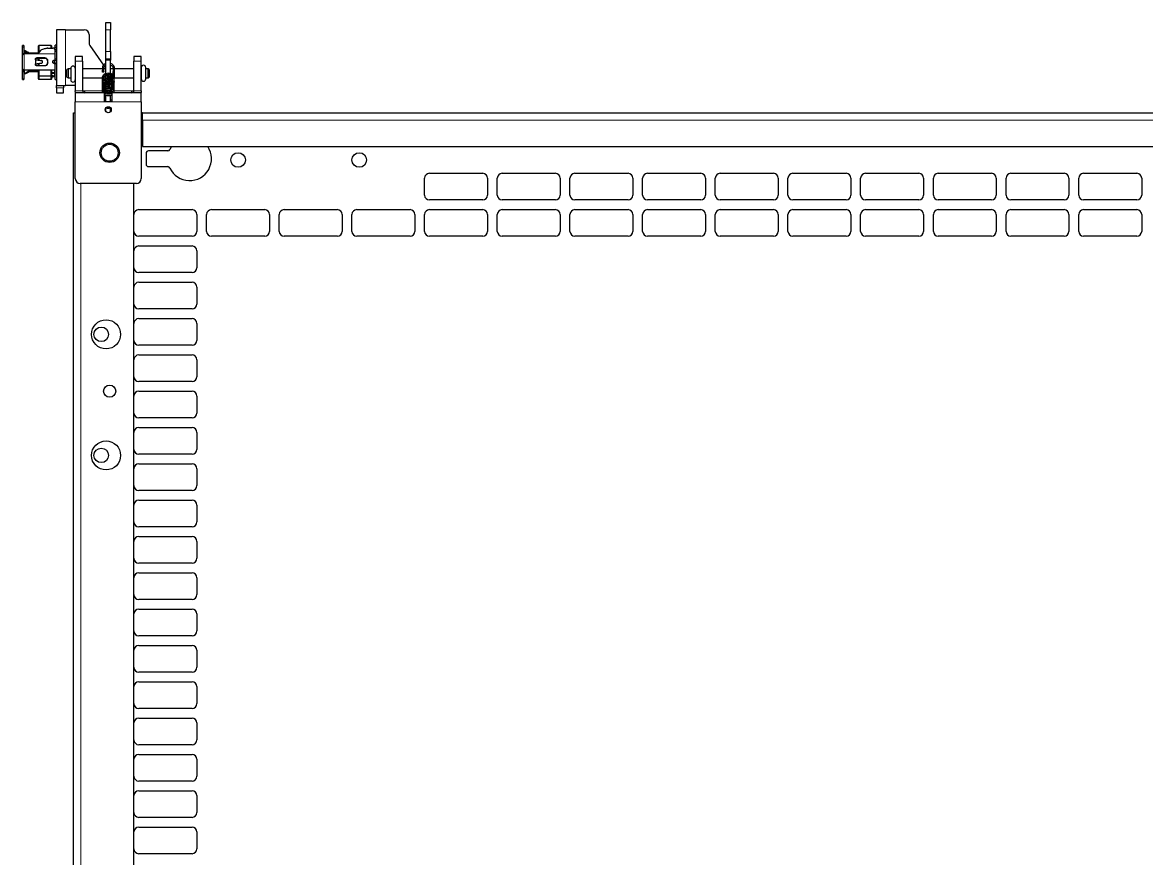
# Model space of a CAD drawing. Header units: millimetres. Extents: x -1035 to 1231, y 351 to 1984.
# Drawn here: x 259.7 to 723.7, y 1510.2 to 1855.5 of the extents above; entities that cross this region are included whole.
import ezdxf

# ---------------------------------------------------------------- set-up
doc = ezdxf.new("R2010")
doc.units = ezdxf.units.MM

msp = doc.modelspace()

# ---------------------------------------------------------------- linework, layer by layer
at = {"color": 7, "linetype": 'Continuous', "lineweight": 25}
for p, q in [((277.52, 1852.54), (273.72, 1852.54)), ((273.72, 1852.54), (273.72, 1829.54)), ((277.52, 1852.54), (285.22, 1852.54)), ((294.12, 1855.54), (296.12, 1855.54)), ((294.12, 1852.54), (294.12, 1855.54)), ((294.12, 1843.54), (294.12, 1852.54)), ((296.12, 1855.54), (296.12, 1852.54)), ((296.12, 1843.54), (296.12, 1852.54)), ((287.22, 1850.54), (287.22, 1847.17)), ((260.22, 1846.04), (259.72, 1846.04)), ((259.72, 1845.29), (259.72, 1846.04)), ((260.22, 1845.29), (259.72, 1845.29)), ((259.72, 1842.21), (259.72, 1845.29)), ((259.73, 1842.21), (259.72, 1842.21)), ((259.72, 1842.13), (259.72, 1842.21)), ((259.72, 1836.27), (259.72, 1842.13)), ((260.22, 1846.04), (260.22, 1845.29)), ((260.22, 1845.29), (260.22, 1842.63)), ((260.92, 1843.78), (260.42, 1843.78)), ((260.92, 1843.51), (260.42, 1843.51)), ((260.42, 1843.51), (260.42, 1843.05)), ((260.42, 1843.05), (260.92, 1843.05)), ((266.02, 1842.65), (260.42, 1842.65)), ((260.92, 1843.05), (260.92, 1843.51)), ((262.42, 1842.65), (262.42, 1842.9)), ((266.24, 1842.9), (262.42, 1842.9)), ((267.18, 1843.99), (266.02, 1842.65)), ((266.44, 1846.04), (266.32, 1845.84)), ((266.32, 1845.84), (266.44, 1846.04)), ((266.32, 1843), (266.32, 1845.84)), ((266.44, 1846.04), (266.44, 1843.13)), ((271.52, 1846.04), (266.44, 1846.04)), ((270.12, 1844.99), (272.27, 1844.99)), ((271.72, 1845.93), (271.52, 1846.04)), ((271.52, 1844.99), (271.52, 1846.04)), ((271.52, 1846.04), (271.72, 1845.93)), ((271.72, 1845.93), (271.72, 1844.99)), ((273.02, 1844.49), (273.02, 1842.65)), ((273.22, 1842.88), (273.07, 1842.85)), ((273.72, 1846.14), (273.22, 1846.14)), ((273.22, 1845.37), (273.22, 1846.14)), ((273.22, 1844.32), (273.22, 1845.37)), ((273.22, 1845.37), (273.72, 1845.37)), ((273.22, 1840.34), (273.22, 1844.32)), ((273.22, 1844.32), (273.72, 1844.32)), ((287.58, 1846.03), (293.22, 1837.97)), ((294.12, 1840.54), (294.12, 1843.54)), ((296.12, 1843.54), (296.12, 1840.54)), ((265.12, 1840.09), (265.12, 1840.47)), ((265.12, 1840.09), (265.12, 1838.49)), ((265.12, 1838.11), (265.12, 1838.49)), ((268.92, 1840.94), (265.62, 1840.94)), ((265.62, 1840.74), (268.92, 1840.74)), ((265.62, 1837.77), (268.92, 1837.77)), ((268.92, 1837.62), (265.62, 1837.62)), ((266.32, 1840.01), (266.32, 1840.74)), ((266.32, 1837.77), (266.32, 1838.6)), ((266.44, 1840.74), (266.44, 1840)), ((266.44, 1838.62), (266.44, 1837.77)), ((267.41, 1838.75), (267.46, 1838.76)), ((268.05, 1839.3), (268.05, 1839.26)), ((270.12, 1838.82), (270.12, 1839.77)), ((272.22, 1839.21), (272.22, 1839.38)), ((272.77, 1839.93), (273.02, 1839.93)), ((272.77, 1839.84), (273.02, 1839.84)), ((272.77, 1838.7), (273.02, 1838.7)), ((272.77, 1838.66), (273.02, 1838.66)), ((272.92, 1839.84), (272.92, 1838.7)), ((273.72, 1840.34), (273.22, 1840.34)), ((273.22, 1839.96), (273.22, 1840.34)), ((273.22, 1838.65), (273.22, 1838.48)), ((273.22, 1831.94), (273.22, 1838.48)), ((273.72, 1838.48), (273.22, 1838.48)), ((284.52, 1841.54), (281.52, 1841.54)), ((281.52, 1841.54), (281.52, 1839.54)), ((281.52, 1839.54), (281.52, 1827.34)), ((284.52, 1839.54), (284.52, 1841.54)), ((284.52, 1839.54), (284.52, 1827.34)), ((294.12, 1840.54), (296.12, 1840.54)), ((294.12, 1840.04), (294.12, 1840.54)), ((294.12, 1834.36), (294.12, 1840.04)), ((296.12, 1840.54), (296.12, 1840.04)), ((296.12, 1834.45), (296.12, 1840.04)), ((305.72, 1841.54), (305.72, 1839.54)), ((308.72, 1841.54), (305.72, 1841.54)), ((305.72, 1827.34), (305.72, 1839.54)), ((308.72, 1839.54), (308.72, 1841.54)), ((308.72, 1827.34), (308.72, 1839.54)), ((259.72, 1835.2), (259.72, 1836.27)), ((260.22, 1835.2), (259.72, 1835.2)), ((259.72, 1832.13), (259.72, 1835.2)), ((260.22, 1835.82), (260.22, 1835.2)), ((260.22, 1835.2), (260.22, 1832.13)), ((262.42, 1835.8), (260.42, 1835.8)), ((260.92, 1834.58), (260.42, 1834.58)), ((260.92, 1834.31), (260.42, 1834.31)), ((262.42, 1835.19), (261.75, 1835.19)), ((266.02, 1835.44), (262.03, 1835.44)), ((273.02, 1835.8), (262.42, 1835.8)), ((266.24, 1835.19), (262.42, 1835.19)), ((266.02, 1835.8), (266.02, 1835.44)), ((266.32, 1835.09), (266.02, 1835.44)), ((266.03, 1835.8), (266.32, 1835.46)), ((266.32, 1833.45), (266.32, 1835.8)), ((266.44, 1833.37), (266.32, 1833.45)), ((266.32, 1832.25), (266.32, 1833.45)), ((266.44, 1835.8), (266.44, 1833.37)), ((271.52, 1833.37), (266.44, 1833.37)), ((266.44, 1833.37), (266.44, 1832.04)), ((271.52, 1833.37), (271.52, 1835.8)), ((271.72, 1833.42), (271.52, 1833.37)), ((271.52, 1832.04), (271.52, 1833.37)), ((271.72, 1835.8), (271.72, 1833.42)), ((271.72, 1834.89), (272.92, 1834.89)), ((272.27, 1833.47), (271.72, 1833.47)), ((271.72, 1833.42), (271.72, 1832.16)), ((271.72, 1833.1), (272.27, 1833.1)), ((272.92, 1835.81), (272.92, 1834.89)), ((273.22, 1835.2), (272.92, 1835.27)), ((273.22, 1834.95), (272.92, 1835.04)), ((273.02, 1835.25), (273.02, 1835.8)), ((273.02, 1833.97), (273.02, 1834.41)), ((273.02, 1833.97), (273.02, 1833.6)), ((278.57, 1836.44), (278.07, 1836.16)), ((278.07, 1832.93), (278.07, 1836.16)), ((278.07, 1832.93), (278.57, 1832.64)), ((279.62, 1836.44), (278.57, 1836.44)), ((278.57, 1836.44), (278.57, 1832.64)), ((279.62, 1836.57), (279.62, 1831.87)), ((292.69, 1836.44), (284.52, 1836.44)), ((292.69, 1836.78), (292.67, 1835.17)), ((293.27, 1835.17), (293.29, 1836.77)), ((294.12, 1836.44), (293.29, 1836.44)), ((296.12, 1836.54), (297.09, 1836.54)), ((297.09, 1836.44), (296.12, 1836.44)), ((297.09, 1836.65), (297.05, 1834)), ((297.66, 1832.96), (297.61, 1833.37)), ((297.65, 1833.39), (297.69, 1836.64)), ((297.65, 1832.9), (297.66, 1832.96)), ((297.69, 1836.54), (305.72, 1836.54)), ((305.72, 1836.44), (297.69, 1836.44)), ((308.72, 1836.92), (308.72, 1832.22)), ((308.72, 1836.44), (308.72, 1836.44)), ((310.62, 1832.22), (310.62, 1836.92)), ((311.57, 1836.44), (310.62, 1836.44)), ((312.07, 1836.16), (311.57, 1836.44)), ((311.57, 1832.64), (311.57, 1836.44)), ((311.57, 1832.64), (312.07, 1832.93)), ((312.07, 1836.16), (312.07, 1832.93)), ((260.22, 1832.13), (259.72, 1832.13)), ((259.72, 1832.04), (259.72, 1832.13)), ((259.72, 1832.04), (260.22, 1832.04)), ((260.22, 1832.13), (260.22, 1832.04)), ((266.44, 1832.04), (266.32, 1832.25)), ((266.32, 1832.24), (266.32, 1832.25)), ((266.32, 1832.24), (266.44, 1832.04)), ((271.52, 1832.04), (266.44, 1832.04)), ((271.52, 1832.04), (271.72, 1832.16)), ((271.72, 1832.16), (271.52, 1832.04)), ((273.22, 1831.94), (273.72, 1831.94)), ((273.72, 1829.54), (277.52, 1829.54)), ((273.72, 1828.54), (273.72, 1829.54)), ((273.72, 1828.54), (273.72, 1826.54)), ((276.72, 1829.54), (276.72, 1828.54)), ((276.72, 1826.54), (276.72, 1828.54)), ((281.52, 1829.54), (277.52, 1829.54)), ((278.57, 1832.64), (279.62, 1832.64)), ((284.52, 1832.64), (292.68, 1832.64)), ((293.4, 1830.33), (293.3, 1830.46)), ((293.8, 1829.96), (293.68, 1830.04)), ((297.15, 1831.2), (297.39, 1830.97)), ((297.58, 1832.64), (305.72, 1832.64)), ((308.72, 1832.64), (308.72, 1832.64)), ((310.62, 1832.64), (311.57, 1832.64)), ((273.72, 1826.54), (276.72, 1826.54)), ((281.52, 1826.54), (281.52, 1822.74)), ((293.62, 1826.54), (281.52, 1826.54)), ((284.52, 1827.34), (285.32, 1827.34)), ((285.32, 1827.34), (285.32, 1826.54)), ((292.68, 1827.04), (292.57, 1826.65)), ((292.57, 1826.65), (292.57, 1826.59)), ((292.57, 1826.59), (292.57, 1826.54)), ((293.17, 1826.61), (293.22, 1826.8)), ((293.17, 1826.55), (293.17, 1826.61)), ((293.62, 1822.74), (293.62, 1826.54)), ((293.62, 1823.54), (294.12, 1823.54)), ((294.12, 1822.74), (294.12, 1825.5)), ((296.12, 1822.74), (296.12, 1825.44)), ((296.12, 1823.54), (296.62, 1823.54)), ((308.72, 1826.54), (296.62, 1826.54)), ((296.62, 1826.54), (296.62, 1822.74)), ((304.92, 1826.54), (304.92, 1827.34)), ((304.92, 1827.34), (305.72, 1827.34)), ((308.72, 1822.74), (308.72, 1826.54)), ((281.52, 1791.04), (281.52, 1822.74)), ((296.62, 1822.74), (293.62, 1822.74)), ((294.12, 1818.74), (294.12, 1820.24)), ((296.12, 1818.74), (296.12, 1820.24)), ((308.72, 1822.74), (308.72, 1791.04)), ((280.72, 1818.24), (281.52, 1818.24)), ((280.72, 535.24), (280.72, 1818.24)), ((309.22, 1818.24), (308.72, 1818.24)), ((309.22, 1818.25), (1138.22, 1818.25)), ((309.22, 1815.15), (309.22, 1818.25)), ((309.22, 1815.15), (309.22, 1804.25)), ((309.22, 1804.25), (1138.22, 1804.25)), ((310.72, 1801.5), (310.72, 1797)), ((319.67, 1802.5), (311.72, 1802.5)), ((321.24, 1804.25), (320.57, 1803.08)), ((311.72, 1796), (319.67, 1796)), ((425.72, 1784.24), (425.72, 1791.24)), ((427.72, 1793.24), (449.72, 1793.24)), ((451.72, 1791.24), (451.72, 1784.24)), ((455.72, 1784.24), (455.72, 1791.24)), ((457.72, 1793.24), (479.72, 1793.24)), ((481.72, 1791.24), (481.72, 1784.24)), ((485.72, 1784.24), (485.72, 1791.24)), ((487.72, 1793.24), (509.72, 1793.24)), ((511.72, 1791.24), (511.72, 1784.24)), ((515.72, 1784.24), (515.72, 1791.24)), ((517.72, 1793.24), (539.72, 1793.24)), ((541.72, 1791.24), (541.72, 1784.24)), ((545.72, 1784.24), (545.72, 1791.24)), ((547.72, 1793.24), (569.72, 1793.24)), ((571.72, 1791.24), (571.72, 1784.24)), ((575.72, 1784.24), (575.72, 1791.24)), ((577.72, 1793.24), (599.72, 1793.24)), ((601.72, 1791.24), (601.72, 1784.24)), ((605.72, 1784.24), (605.72, 1791.24)), ((607.72, 1793.24), (629.72, 1793.24)), ((631.72, 1791.24), (631.72, 1784.24)), ((635.72, 1784.24), (635.72, 1791.24)), ((637.72, 1793.24), (659.72, 1793.24)), ((661.72, 1791.24), (661.72, 1784.24)), ((665.72, 1784.24), (665.72, 1791.24)), ((667.72, 1793.24), (689.72, 1793.24)), ((691.72, 1791.24), (691.72, 1784.24)), ((695.72, 1784.24), (695.72, 1791.24)), ((697.72, 1793.24), (719.72, 1793.24)), ((721.72, 1791.24), (721.72, 1784.24)), ((306.72, 1789.04), (283.52, 1789.04)), ((305.72, 535.24), (305.72, 1789.04)), ((449.72, 1782.24), (427.72, 1782.24)), ((479.72, 1782.24), (457.72, 1782.24)), ((509.72, 1782.24), (487.72, 1782.24)), ((539.72, 1782.24), (517.72, 1782.24)), ((569.72, 1782.24), (547.72, 1782.24)), ((599.72, 1782.24), (577.72, 1782.24)), ((629.72, 1782.24), (607.72, 1782.24)), ((659.72, 1782.24), (637.72, 1782.24)), ((689.72, 1782.24), (667.72, 1782.24)), ((719.72, 1782.24), (697.72, 1782.24)), ((307.72, 1778.24), (329.72, 1778.24)), ((337.72, 1778.24), (359.72, 1778.24)), ((367.72, 1778.24), (389.72, 1778.24)), ((397.72, 1778.24), (419.72, 1778.24)), ((427.72, 1778.24), (449.72, 1778.24)), ((457.72, 1778.24), (479.72, 1778.24)), ((487.72, 1778.24), (509.72, 1778.24)), ((517.72, 1778.24), (539.72, 1778.24)), ((547.72, 1778.24), (569.72, 1778.24)), ((577.72, 1778.24), (599.72, 1778.24)), ((607.72, 1778.24), (629.72, 1778.24)), ((637.72, 1778.24), (659.72, 1778.24)), ((667.72, 1778.24), (689.72, 1778.24)), ((697.72, 1778.24), (719.72, 1778.24)), ((331.72, 1776.24), (331.72, 1769.24)), ((335.72, 1769.24), (335.72, 1776.24)), ((361.72, 1776.24), (361.72, 1769.24)), ((365.72, 1769.24), (365.72, 1776.24)), ((391.72, 1776.24), (391.72, 1769.24)), ((395.72, 1769.24), (395.72, 1776.24)), ((421.72, 1776.24), (421.72, 1769.24)), ((425.72, 1769.24), (425.72, 1776.24)), ((451.72, 1776.24), (451.72, 1769.24)), ((455.72, 1769.24), (455.72, 1776.24)), ((481.72, 1776.24), (481.72, 1769.24)), ((485.72, 1769.24), (485.72, 1776.24)), ((511.72, 1776.24), (511.72, 1769.24)), ((515.72, 1769.24), (515.72, 1776.24)), ((541.72, 1776.24), (541.72, 1769.24)), ((545.72, 1769.24), (545.72, 1776.24)), ((571.72, 1776.24), (571.72, 1769.24)), ((575.72, 1769.24), (575.72, 1776.24)), ((601.72, 1776.24), (601.72, 1769.24)), ((605.72, 1769.24), (605.72, 1776.24)), ((631.72, 1776.24), (631.72, 1769.24)), ((635.72, 1769.24), (635.72, 1776.24)), ((661.72, 1776.24), (661.72, 1769.24)), ((665.72, 1769.24), (665.72, 1776.24)), ((691.72, 1776.24), (691.72, 1769.24)), ((695.72, 1769.24), (695.72, 1776.24)), ((721.72, 1776.24), (721.72, 1769.24)), ((329.72, 1767.24), (307.72, 1767.24)), ((307.72, 1763.24), (329.72, 1763.24)), ((359.72, 1767.24), (337.72, 1767.24)), ((389.72, 1767.24), (367.72, 1767.24)), ((419.72, 1767.24), (397.72, 1767.24)), ((449.72, 1767.24), (427.72, 1767.24)), ((479.72, 1767.24), (457.72, 1767.24)), ((509.72, 1767.24), (487.72, 1767.24)), ((539.72, 1767.24), (517.72, 1767.24)), ((569.72, 1767.24), (547.72, 1767.24)), ((599.72, 1767.24), (577.72, 1767.24)), ((629.72, 1767.24), (607.72, 1767.24)), ((659.72, 1767.24), (637.72, 1767.24)), ((689.72, 1767.24), (667.72, 1767.24)), ((719.72, 1767.24), (697.72, 1767.24)), ((331.72, 1761.24), (331.72, 1754.24)), ((329.72, 1752.24), (307.72, 1752.24)), ((307.72, 1748.24), (329.72, 1748.24)), ((331.72, 1746.24), (331.72, 1739.24)), ((329.72, 1737.24), (307.72, 1737.24)), ((307.72, 1733.24), (329.72, 1733.24)), ((331.72, 1731.24), (331.72, 1724.24)), ((329.72, 1722.24), (307.72, 1722.24)), ((307.72, 1718.24), (329.72, 1718.24)), ((331.72, 1716.24), (331.72, 1709.24)), ((329.72, 1707.24), (307.72, 1707.24)), ((307.72, 1703.24), (329.72, 1703.24)), ((331.72, 1701.24), (331.72, 1694.24)), ((329.72, 1692.24), (307.72, 1692.24)), ((307.72, 1688.24), (329.72, 1688.24)), ((331.72, 1686.24), (331.72, 1679.24)), ((329.72, 1677.24), (307.72, 1677.24)), ((307.72, 1673.24), (329.72, 1673.24)), ((331.72, 1671.24), (331.72, 1664.24)), ((329.72, 1662.24), (307.72, 1662.24)), ((307.72, 1658.24), (329.72, 1658.24)), ((331.72, 1656.24), (331.72, 1649.24)), ((329.72, 1647.24), (307.72, 1647.24)), ((307.72, 1643.24), (329.72, 1643.24)), ((331.72, 1641.24), (331.72, 1634.24)), ((329.72, 1632.24), (307.72, 1632.24)), ((307.72, 1628.24), (329.72, 1628.24)), ((331.72, 1626.24), (331.72, 1619.24)), ((329.72, 1617.24), (307.72, 1617.24)), ((307.72, 1613.24), (329.72, 1613.24)), ((331.72, 1611.24), (331.72, 1604.24)), ((329.72, 1602.24), (307.72, 1602.24)), ((307.72, 1598.24), (329.72, 1598.24)), ((331.72, 1596.24), (331.72, 1589.24)), ((329.72, 1587.24), (307.72, 1587.24)), ((307.72, 1583.24), (329.72, 1583.24)), ((331.72, 1581.24), (331.72, 1574.24)), ((329.72, 1572.24), (307.72, 1572.24)), ((307.72, 1568.24), (329.72, 1568.24)), ((331.72, 1566.24), (331.72, 1559.24)), ((329.72, 1557.24), (307.72, 1557.24)), ((307.72, 1553.24), (329.72, 1553.24)), ((331.72, 1551.24), (331.72, 1544.24)), ((329.72, 1542.24), (307.72, 1542.24)), ((307.72, 1538.24), (329.72, 1538.24)), ((331.72, 1536.24), (331.72, 1529.24)), ((329.72, 1527.24), (307.72, 1527.24)), ((307.72, 1523.24), (329.72, 1523.24)), ((331.72, 1521.24), (331.72, 1514.24)), ((329.72, 1512.24), (307.72, 1512.24))]:
    msp.add_line(p, q, dxfattribs=at)
at = {"color": 8, "linetype": 'Continuous', "lineweight": 18}
for p, q in [((277.52, 1852.54), (277.52, 1829.54)), ((296.12, 1852.54), (294.12, 1852.54)), ((260.42, 1842.65), (260.42, 1835.8)), ((273.02, 1842.65), (266.02, 1842.65)), ((273.02, 1839.93), (273.02, 1842.65)), ((294.12, 1843.54), (296.12, 1843.54)), ((265.62, 1840.94), (265.62, 1840.74)), ((265.62, 1837.77), (265.62, 1837.62)), ((268.92, 1840.74), (268.92, 1840.94)), ((268.92, 1837.62), (268.92, 1837.77)), ((272.77, 1839.93), (272.77, 1839.84)), ((272.77, 1838.7), (272.77, 1838.66)), ((273.02, 1835.8), (273.02, 1838.66)), ((281.52, 1839.54), (284.52, 1839.54)), ((296.12, 1840.04), (294.12, 1840.04)), ((305.72, 1839.54), (308.72, 1839.54)), ((260.42, 1835.44), (260.42, 1835.19)), ((272.27, 1833.1), (272.27, 1833.47)), ((276.72, 1828.54), (273.72, 1828.54)), ((297.18, 1832.73), (297.23, 1832.7)), ((284.52, 1827.34), (281.52, 1827.34)), ((285.32, 1827.34), (292.62, 1827.34)), ((293.16, 1826.54), (293.17, 1826.6)), ((297.58, 1827.34), (304.92, 1827.34)), ((305.72, 1827.34), (308.72, 1827.34)), ((281.52, 1822.74), (293.62, 1822.74)), ((296.62, 1822.74), (308.72, 1822.74)), ((309.22, 1815.15), (1138.22, 1815.15)), ((283.82, 535.24), (283.82, 1789.04))]:
    msp.add_line(p, q, dxfattribs=at)
at = {"color": 7, "linetype": 'Continuous', "lineweight": 25, "flags": 128}
for points in [[(260.42, 1842.9), (260.28, 1842.89), (260.22, 1842.88)], [(260.42, 1835.44), (260.28, 1835.45), (260.22, 1835.46)], [(260.42, 1835.19), (260.28, 1835.2), (260.22, 1835.21)], [(292.98, 1835.35), (293.1, 1835.33), (293.19, 1835.29), (293.25, 1835.23), (293.27, 1835.16), (293.24, 1835.09), (293.18, 1835.04), (293.08, 1835), (292.96, 1834.99), (292.85, 1835.01), (292.75, 1835.05), (292.69, 1835.11), (292.67, 1835.18), (292.7, 1835.25), (292.77, 1835.3), (292.87, 1835.34), (292.98, 1835.35)], [(297.24, 1833.04), (297.32, 1833.04), (297.43, 1833.07), (297.53, 1833.13), (297.59, 1833.21), (297.62, 1833.31), (297.59, 1833.4), (297.53, 1833.47), (297.44, 1833.51), (297.32, 1833.52), (297.32, 1833.52)], [(297.51, 1827.1), (297.58, 1827.35), (297.52, 1827.65), (297.35, 1827.95), (296.88, 1828.37), (296.42, 1828.59), (295.78, 1828.75), (294.85, 1828.77), (294.26, 1828.63), (293.63, 1828.33), (293.34, 1828.08), (293.14, 1827.76), (293.08, 1827.44), (293.12, 1827.21), (293.12, 1827.21)], [(297.52, 1827.62), (297.59, 1827.87), (297.52, 1828.17), (297.36, 1828.47), (296.89, 1828.89), (296.43, 1829.11), (295.79, 1829.27), (294.86, 1829.29), (294.28, 1829.16), (293.64, 1828.85), (293.35, 1828.6), (293.15, 1828.28), (293.09, 1827.96), (293.13, 1827.74), (293.13, 1827.74)], [(295.19, 1830.83), (295.19, 1830.88), (295.19, 1830.94)], [(281.61, 1826.54), (281.59, 1826.6), (281.52, 1827.34)], [(308.72, 1827.34), (308.65, 1826.6), (308.64, 1826.54)]]:
    msp.add_lwpolyline(points, dxfattribs=at)
at = {"color": 8, "linetype": 'Continuous', "lineweight": 18, "flags": 128}
for points in [[(272.2, 1834.89), (272.2, 1834.84), (272.19, 1834.7), (272.18, 1834.55), (272.18, 1834.46), (272.18, 1834.46), (272.18, 1834.46)], [(292.69, 1836.78), (292.69, 1836.79), (292.72, 1836.86), (292.79, 1836.91), (292.89, 1836.95), (293, 1836.96)], [(293, 1836.96), (293.12, 1836.94), (293.21, 1836.9), (293.27, 1836.84), (293.29, 1836.77)], [(297.06, 1833), (297.06, 1832.99), (297.07, 1832.93)], [(297.4, 1836.82), (297.28, 1836.81), (297.19, 1836.78), (297.12, 1836.72), (297.09, 1836.65), (297.09, 1836.65)], [(297.35, 1833.2), (297.24, 1833.19), (297.18, 1833.18)], [(297.69, 1836.64), (297.67, 1836.7), (297.61, 1836.76), (297.51, 1836.81), (297.4, 1836.82)], [(292.57, 1826.65), (292.57, 1826.64), (292.59, 1826.54)], [(292.57, 1826.59), (292.57, 1826.58), (292.57, 1826.54)]]:
    msp.add_lwpolyline(points, dxfattribs=at)
at = {"color": 7, "linetype": 'Continuous', "lineweight": 25}
for centre, radius in [((295.12, 1819.49), 1.25), ((295.72, 1801.74), 4), ((295.72, 1801.74), 3.5), ((348.72, 1798.75), 3), ((398.72, 1798.75), 3), ((294.22, 1726.74), 6), ((292.22, 1726.74), 3), ((295.72, 1703.24), 2.5), ((294.22, 1676.74), 6), ((292.22, 1676.74), 3)]:
    msp.add_circle(centre, radius, dxfattribs=at)
for centre, radius, start, end in [((285.22, 1850.54), 2, 0, 90), ((289.22, 1847.17), 2, 180, 214.992), ((260.34, 1842.02), 0.63, 82.8557, 170.3631), ((270.12, 1843.89), 1.1, 89.9618, 100.1433), ((272.37, 1844.33), 0.665, 13.4486, 98.9562), ((273.04, 1842.83), 0.18, 262.8557, 350.3631), ((273.07, 1840.23), 0.306, 260.9096, 299.7098), ((273.19, 1840.89), 1.07, 260.9096, 299.7098), ((273.19, 1836.44), 2.27, 76.5937, 94.3958), ((273.07, 1838.02), 0.648, 76.5937, 94.3958), ((280.57, 1836.57), 0.95, 3.5614, 180), ((309.67, 1836.92), 0.95, 0, 180), ((260.32, 1836.41), 0.62, 193.4486, 278.9562), ((272.37, 1834.13), 0.665, 261.0438, 346.5514), ((272.37, 1833.75), 0.665, 261.0438, 346.5514), ((273.05, 1835.62), 0.177, 13.4486, 98.9562), ((273.04, 1835.26), 0.18, 9.6369, 97.1443), ((295.26, 1838.54), 2, 214.992, 235.204), ((280.57, 1831.87), 0.95, 180, 356.4386), ((309.67, 1832.22), 0.95, 180, 0), ((285.32, 1827.34), 0.8, 180, 270), ((304.92, 1827.34), 0.8, 270, 0), ((311.72, 1801.5), 1, 90, 180), ((319.67, 1803.5), 1, 270, 334.8493), ((328.72, 1799.25), 9, 205.1507, 33.749), ((311.72, 1797), 1, 180, 270), ((319.67, 1795), 1, 25.1507, 90), ((283.52, 1791.04), 2, 180, 270), ((306.72, 1791.04), 2, 270, 0), ((427.72, 1791.24), 2, 90, 180), ((449.72, 1791.24), 2, 0, 90), ((457.72, 1791.24), 2, 90, 180), ((479.72, 1791.24), 2, 0, 90), ((487.72, 1791.24), 2, 90, 180), ((509.72, 1791.24), 2, 0, 90), ((517.72, 1791.24), 2, 90, 180), ((539.72, 1791.24), 2, 0, 90), ((547.72, 1791.24), 2, 90, 180), ((569.72, 1791.24), 2, 0, 90), ((577.72, 1791.24), 2, 90, 180), ((599.72, 1791.24), 2, 0, 90), ((607.72, 1791.24), 2, 90, 180), ((629.72, 1791.24), 2, 0, 90), ((637.72, 1791.24), 2, 90, 180), ((659.72, 1791.24), 2, 0, 90), ((667.72, 1791.24), 2, 90, 180), ((689.72, 1791.24), 2, 0, 90), ((697.72, 1791.24), 2, 90, 180), ((719.72, 1791.24), 2, 0, 90), ((427.72, 1784.24), 2, 180, 270), ((449.72, 1784.24), 2, 270, 360), ((457.72, 1784.24), 2, 180, 270), ((479.72, 1784.24), 2, 270, 360), ((487.72, 1784.24), 2, 180, 270), ((509.72, 1784.24), 2, 270, 360), ((517.72, 1784.24), 2, 180, 270), ((539.72, 1784.24), 2, 270, 360), ((547.72, 1784.24), 2, 180, 270), ((569.72, 1784.24), 2, 270, 360), ((577.72, 1784.24), 2, 180, 270), ((599.72, 1784.24), 2, 270, 360), ((607.72, 1784.24), 2, 180, 270), ((629.72, 1784.24), 2, 270, 360), ((637.72, 1784.24), 2, 180, 270), ((659.72, 1784.24), 2, 270, 360), ((667.72, 1784.24), 2, 180, 270), ((689.72, 1784.24), 2, 270, 360), ((697.72, 1784.24), 2, 180, 270), ((719.72, 1784.24), 2, 270, 360), ((307.72, 1776.24), 2, 90, 180), ((329.72, 1776.24), 2, 0, 90), ((337.72, 1776.24), 2, 90, 180), ((359.72, 1776.24), 2, 0, 90), ((367.72, 1776.24), 2, 90, 180), ((389.72, 1776.24), 2, 0, 90), ((397.72, 1776.24), 2, 90, 180), ((419.72, 1776.24), 2, 0, 90), ((427.72, 1776.24), 2, 90, 180), ((449.72, 1776.24), 2, 0, 90), ((457.72, 1776.24), 2, 90, 180), ((479.72, 1776.24), 2, 0, 90), ((487.72, 1776.24), 2, 90, 180), ((509.72, 1776.24), 2, 0, 90), ((517.72, 1776.24), 2, 90, 180), ((539.72, 1776.24), 2, 0, 90), ((547.72, 1776.24), 2, 90, 180), ((569.72, 1776.24), 2, 0, 90), ((577.72, 1776.24), 2, 90, 180), ((599.72, 1776.24), 2, 0, 90), ((607.72, 1776.24), 2, 90, 180), ((629.72, 1776.24), 2, 360, 90), ((637.72, 1776.24), 2, 90, 180), ((659.72, 1776.24), 2, 0, 90), ((667.72, 1776.24), 2, 90, 180), ((689.72, 1776.24), 2, 0, 90), ((697.72, 1776.24), 2, 90, 180), ((719.72, 1776.24), 2, 0, 90), ((307.72, 1769.24), 2, 180, 270), ((329.72, 1769.24), 2, 270, 0), ((337.72, 1769.24), 2, 180, 270), ((359.72, 1769.24), 2, 270, 360), ((367.72, 1769.24), 2, 180, 270), ((389.72, 1769.24), 2, 270, 360), ((397.72, 1769.24), 2, 180, 270), ((419.72, 1769.24), 2, 270, 360), ((427.72, 1769.24), 2, 180, 270), ((449.72, 1769.24), 2, 270, 360), ((457.72, 1769.24), 2, 180, 270), ((479.72, 1769.24), 2, 270, 360), ((487.72, 1769.24), 2, 180, 270), ((509.72, 1769.24), 2, 270, 360), ((517.72, 1769.24), 2, 180, 270), ((539.72, 1769.24), 2, 270, 360), ((547.72, 1769.24), 2, 180, 270), ((569.72, 1769.24), 2, 270, 360), ((577.72, 1769.24), 2, 180, 270), ((599.72, 1769.24), 2, 270, 360), ((607.72, 1769.24), 2, 180, 270), ((629.72, 1769.24), 2, 270, 360), ((637.72, 1769.24), 2, 180, 270), ((659.72, 1769.24), 2, 270, 360), ((667.72, 1769.24), 2, 180, 270), ((689.72, 1769.24), 2, 270, 360), ((697.72, 1769.24), 2, 180, 270), ((719.72, 1769.24), 2, 270, 360), ((307.72, 1761.24), 2, 90, 180), ((329.72, 1761.24), 2, 0, 90), ((307.72, 1754.24), 2, 180, 270), ((329.72, 1754.24), 2, 270, 0), ((307.72, 1746.24), 2, 90, 180), ((329.72, 1746.24), 2, 0, 90), ((307.72, 1739.24), 2, 180, 270), ((329.72, 1739.24), 2, 270, 0), ((307.72, 1731.24), 2, 90, 180), ((329.72, 1731.24), 2, 0, 90), ((307.72, 1724.24), 2, 180, 270), ((329.72, 1724.24), 2, 270, 0), ((307.72, 1716.24), 2, 90, 180), ((329.72, 1716.24), 2, 0, 90), ((307.72, 1709.24), 2, 180, 270), ((329.72, 1709.24), 2, 270, 0), ((307.72, 1701.24), 2, 90, 180), ((329.72, 1701.24), 2, 0, 90), ((307.72, 1694.24), 2, 180, 270), ((329.72, 1694.24), 2, 270, 0), ((307.72, 1686.24), 2, 90, 180), ((329.72, 1686.24), 2, 0, 90), ((307.72, 1679.24), 2, 180, 270), ((329.72, 1679.24), 2, 270, 0), ((307.72, 1671.24), 2, 90, 180), ((329.72, 1671.24), 2, 0, 90), ((307.72, 1664.24), 2, 180, 270), ((329.72, 1664.24), 2, 270, 0), ((307.72, 1656.24), 2, 90, 180), ((329.72, 1656.24), 2, 0, 90), ((307.72, 1649.24), 2, 180, 270), ((329.72, 1649.24), 2, 270, 0), ((307.72, 1641.24), 2, 90, 180), ((329.72, 1641.24), 2, 0, 90), ((307.72, 1634.24), 2, 180, 270), ((329.72, 1634.24), 2, 270, 0), ((307.72, 1626.24), 2, 90, 180), ((329.72, 1626.24), 2, 0, 90), ((307.72, 1619.24), 2, 180, 270), ((329.72, 1619.24), 2, 270, 0), ((307.72, 1611.24), 2, 90, 180), ((329.72, 1611.24), 2, 0, 90), ((307.72, 1604.24), 2, 180, 270), ((329.72, 1604.24), 2, 270, 0), ((307.72, 1596.24), 2, 90, 180), ((329.72, 1596.24), 2, 0, 90), ((307.72, 1589.24), 2, 180, 270), ((329.72, 1589.24), 2, 270, 0), ((307.72, 1581.24), 2, 90, 180), ((329.72, 1581.24), 2, 0, 90), ((307.72, 1574.24), 2, 180, 270), ((329.72, 1574.24), 2, 270, 0), ((307.72, 1566.24), 2, 90, 180), ((329.72, 1566.24), 2, 0, 90), ((307.72, 1559.24), 2, 180, 270), ((329.72, 1559.24), 2, 270, 0), ((307.72, 1551.24), 2, 90, 180), ((329.72, 1551.24), 2, 0, 90), ((307.72, 1544.24), 2, 180, 270), ((329.72, 1544.24), 2, 270, 0), ((307.72, 1536.24), 2, 90, 180), ((329.72, 1536.24), 2, 0, 90), ((307.72, 1529.24), 2, 180, 270), ((329.72, 1529.24), 2, 270, 0), ((307.72, 1521.24), 2, 90, 180), ((329.72, 1521.24), 2, 0, 90), ((307.72, 1514.24), 2, 180, 270), ((329.72, 1514.24), 2, 270, 0)]:
    msp.add_arc(centre, radius, start, end, dxfattribs=at)
at = {"color": 8, "linetype": 'Continuous', "lineweight": 18}
for centre, radius, start, end in [((297.42, 1832.99), 0.235, 292.4775, 353.5864), ((297.42, 1832.93), 0.233, 295.0586, 353.6892), ((288.52, 1831.32), 6.7, 355.8494, 0.6968)]:
    msp.add_arc(centre, radius, start, end, dxfattribs=at)
at = {"color": 7, "linetype": 'Continuous', "lineweight": 25}
for points, knots in [([(260.42, 1842.65), (260.42, 1842.65), (260.42, 1842.83), (260.42, 1842.94), (260.42, 1843.05)], [0, 0, 0, 0, 0.000208, 1, 1, 1, 1]), ([(262.42, 1842.9), (262.14, 1843.12), (261.64, 1843.49), (261.14, 1843.69), (260.92, 1843.78)], [0, 0, 0, 0, 0.5599109, 1, 1, 1, 1]), ([(262.03, 1842.65), (261.88, 1842.79), (261.51, 1843.14), (261.14, 1843.37), (260.92, 1843.51)], [0, 0, 0, 0, 0.403562, 1, 1, 1, 1]), ([(261.58, 1842.65), (261.58, 1842.65), (261.36, 1842.83), (261.14, 1842.94), (260.92, 1843.05)], [0, 0, 0, 0, 0.000208, 1, 1, 1, 1]), ([(267.18, 1843.99), (267.34, 1844.13), (267.69, 1844.43), (268.68, 1844.74), (269.44, 1844.88), (269.92, 1844.97)], [0, 0, 0, 0, 0.254027, 0.526591, 1, 1, 1, 1]), ([(273.22, 1843.86), (273.22, 1843.84), (273.22, 1843.8), (273.2, 1843.74), (273.16, 1843.69), (273.09, 1843.68), (273.04, 1843.68), (273.02, 1843.67)], [0, 0, 0, 0, 0.195353, 0.37764, 0.539051, 0.782239, 1, 1, 1, 1]), ([(273.22, 1843.56), (273.22, 1843.54), (273.22, 1843.5), (273.2, 1843.45), (273.16, 1843.4), (273.09, 1843.39), (273.05, 1843.39), (273.02, 1843.39)], [0, 0, 0, 0, 0.195302, 0.377541, 0.538909, 0.761383, 1, 1, 1, 1]), ([(265.12, 1840.47), (265.13, 1840.52), (265.14, 1840.63), (265.22, 1840.77), (265.35, 1840.87), (265.49, 1840.93), (265.58, 1840.94), (265.62, 1840.94)], [0, 0, 0, 0, 0.214373, 0.428779, 0.642592, 0.856666, 1, 1, 1, 1]), ([(265.62, 1840.74), (265.56, 1840.74), (265.45, 1840.73), (265.3, 1840.65), (265.19, 1840.53), (265.13, 1840.4), (265.12, 1840.31), (265.12, 1840.27)], [0, 0, 0, 0, 0.214385, 0.428772, 0.643033, 0.856802, 1, 1, 1, 1]), ([(265.12, 1840.09), (265.62, 1840.07), (266.29, 1840.03), (267.18, 1839.88), (267.49, 1839.83), (267.64, 1839.81)], [0, 0, 0, 0, 0.587693, 0.790818, 1, 1, 1, 1]), ([(265.12, 1838.49), (265.62, 1838.53), (266.29, 1838.58), (267.18, 1838.74), (267.49, 1838.76), (267.64, 1838.77)], [0, 0, 0, 0, 0.587693, 0.790818, 1, 1, 1, 1]), ([(265.12, 1838.26), (265.13, 1838.2), (265.14, 1838.09), (265.22, 1837.95), (265.35, 1837.84), (265.49, 1837.78), (265.58, 1837.77), (265.62, 1837.77)], [0, 0, 0, 0, 0.214295, 0.42863, 0.64223, 0.856153, 1, 1, 1, 1]), ([(265.62, 1837.62), (265.56, 1837.63), (265.45, 1837.64), (265.3, 1837.72), (265.19, 1837.85), (265.13, 1837.98), (265.12, 1838.07), (265.12, 1838.11)], [0, 0, 0, 0, 0.214445, 0.428893, 0.643239, 0.857188, 1, 1, 1, 1]), ([(268.05, 1839.3), (268.04, 1839.36), (268.03, 1839.47), (267.96, 1839.62), (267.85, 1839.74), (267.73, 1839.79), (267.66, 1839.81), (267.64, 1839.81)], [0, 0, 0, 0, 0.225883, 0.451767, 0.67765, 0.903524, 1, 1, 1, 1]), ([(267.64, 1838.77), (267.69, 1838.78), (267.79, 1838.8), (267.92, 1838.89), (268.01, 1839.03), (268.04, 1839.16), (268.05, 1839.24), (268.05, 1839.26)], [0, 0, 0, 0, 0.225867, 0.451734, 0.677598, 0.903479, 1, 1, 1, 1]), ([(268.92, 1840.94), (269.06, 1840.93), (269.32, 1840.9), (269.68, 1840.71), (269.95, 1840.42), (270.1, 1840.09), (270.11, 1839.87), (270.12, 1839.77)], [0, 0, 0, 0, 0.213238, 0.42649, 0.63916, 0.849598, 1, 1, 1, 1]), ([(270.12, 1839.57), (270.11, 1839.7), (270.08, 1839.97), (269.89, 1840.32), (269.59, 1840.58), (269.25, 1840.72), (269.02, 1840.74), (268.92, 1840.74)], [0, 0, 0, 0, 0.212376, 0.424979, 0.633479, 0.843609, 1, 1, 1, 1]), ([(268.92, 1837.77), (269.06, 1837.78), (269.32, 1837.81), (269.68, 1838.01), (269.95, 1838.3), (270.1, 1838.64), (270.11, 1838.87), (270.12, 1838.97)], [0, 0, 0, 0, 0.212875, 0.425767, 0.637937, 0.847353, 1, 1, 1, 1]), ([(270.12, 1838.82), (270.11, 1838.68), (270.08, 1838.41), (269.88, 1838.06), (269.59, 1837.79), (269.25, 1837.65), (269.02, 1837.63), (268.92, 1837.62)], [0, 0, 0, 0, 0.212833, 0.42585, 0.635542, 0.846587, 1, 1, 1, 1]), ([(272.22, 1839.38), (272.23, 1839.44), (272.24, 1839.56), (272.33, 1839.73), (272.47, 1839.85), (272.63, 1839.92), (272.73, 1839.92), (272.77, 1839.93)], [0, 0, 0, 0, 0.214305, 0.42865, 0.642279, 0.856223, 1, 1, 1, 1]), ([(272.77, 1839.84), (272.71, 1839.83), (272.58, 1839.82), (272.42, 1839.72), (272.3, 1839.59), (272.23, 1839.43), (272.22, 1839.33), (272.22, 1839.29)], [0, 0, 0, 0, 0.214319, 0.428642, 0.642812, 0.856387, 1, 1, 1, 1]), ([(272.22, 1839.25), (272.23, 1839.19), (272.24, 1839.07), (272.33, 1838.9), (272.47, 1838.78), (272.63, 1838.71), (272.73, 1838.7), (272.77, 1838.7)], [0, 0, 0, 0, 0.214211, 0.428471, 0.641842, 0.855602, 1, 1, 1, 1]), ([(272.77, 1838.66), (272.71, 1838.67), (272.58, 1838.68), (272.42, 1838.77), (272.3, 1838.91), (272.23, 1839.07), (272.22, 1839.17), (272.22, 1839.21)], [0, 0, 0, 0, 0.214393, 0.428789, 0.643061, 0.856854, 1, 1, 1, 1]), ([(294.12, 1838.58), (293.89, 1838.49), (293.4, 1838.27), (292.91, 1837.69), (292.71, 1837.15), (292.7, 1836.85), (292.69, 1836.78)], [0, 0, 0, 0, 0.28163, 0.611733, 0.9138805, 1, 1, 1, 1]), ([(293.29, 1836.77), (293.3, 1836.87), (293.32, 1837.15), (293.57, 1837.55), (293.89, 1837.87), (294.11, 1837.94), (294.12, 1837.94)], [0, 0, 0, 0, 0.199495, 0.615994, 0.97988, 1, 1, 1, 1]), ([(297.69, 1836.64), (297.68, 1836.78), (297.66, 1837.16), (297.37, 1837.76), (296.83, 1838.31), (296.34, 1838.51), (296.12, 1838.59)], [0, 0, 0, 0, 0.166571, 0.458626, 0.753148, 1, 1, 1, 1]), ([(296.12, 1837.97), (296.31, 1837.86), (296.69, 1837.64), (297.03, 1837.15), (297.07, 1836.81), (297.09, 1836.65)], [0, 0, 0, 0, 0.334702, 0.673778, 1, 1, 1, 1]), ([(260.42, 1835.8), (260.42, 1835.53), (260.42, 1835.04), (260.42, 1834.72), (260.42, 1834.58)], [0, 0, 0, 0, 0.559866, 1, 1, 1, 1]), ([(262.42, 1835.8), (262.14, 1835.53), (261.64, 1835.04), (261.14, 1834.72), (260.92, 1834.58)], [0, 0, 0, 0, 0.5599109, 1, 1, 1, 1]), ([(262.42, 1835.19), (262.14, 1834.97), (261.64, 1834.59), (261.14, 1834.39), (260.92, 1834.31)], [0, 0, 0, 0, 0.559911, 1, 1, 1, 1]), ([(272.02, 1834.5), (272.02, 1834.54), (272.02, 1834.62), (272.02, 1834.75), (272.02, 1834.85), (272.02, 1834.89), (272.02, 1834.89)], [0, 0, 0, 0, 0.239432, 0.627389, 0.999313, 1, 1, 1, 1]), ([(272.18, 1834.46), (272.15, 1834.46), (272.11, 1834.46), (272.05, 1834.47), (272.02, 1834.49), (272.02, 1834.5), (272.02, 1834.5)], [0, 0, 0, 0, 0.266331, 0.548449, 0.829136, 1, 1, 1, 1]), ([(273.22, 1834.23), (273.22, 1834.25), (273.22, 1834.29), (273.2, 1834.35), (273.16, 1834.4), (273.09, 1834.41), (272.92, 1834.42), (272.61, 1834.45), (272.34, 1834.45), (272.18, 1834.46)], [0, 0, 0, 0, 0.052051, 0.100621, 0.143629, 0.208426, 0.277664, 0.558659, 1, 1, 1, 1]), ([(297.17, 1832.24), (297.17, 1832.26), (297.16, 1832.39), (296.93, 1832.57), (296.53, 1832.77), (295.92, 1832.94), (295.1, 1833.02), (294.19, 1832.87), (293.49, 1832.57), (292.99, 1832.18), (292.68, 1831.69), (292.57, 1831.26), (292.67, 1831.02), (292.69, 1830.98)], [0, 0, 0, 0, 0.01216, 0.101705, 0.185092, 0.258803, 0.395126, 0.533858, 0.648935, 0.741771, 0.850277, 0.976194, 1, 1, 1, 1]), ([(297.18, 1832.73), (297.18, 1832.76), (297.17, 1832.91), (296.94, 1833.09), (296.54, 1833.29), (295.94, 1833.46), (295.11, 1833.54), (294.2, 1833.39), (293.5, 1833.09), (293, 1832.71), (292.69, 1832.22), (292.58, 1831.78), (292.68, 1831.54), (292.7, 1831.51)], [0, 0, 0, 0, 0.018557, 0.107455, 0.190261, 0.263476, 0.398793, 0.536541, 0.650831, 0.742973, 0.850698, 0.975752, 1, 1, 1, 1]), ([(297.18, 1833.33), (297.11, 1833.43), (296.97, 1833.62), (296.55, 1833.81), (295.95, 1833.98), (295.12, 1834.06), (294.21, 1833.91), (293.51, 1833.62), (293.01, 1833.24), (292.7, 1832.74), (292.59, 1832.31), (292.69, 1832.07), (292.71, 1832.03)], [0, 0, 0, 0, 0.09051, 0.17484, 0.249419, 0.387171, 0.527437, 0.643845, 0.737635, 0.847318, 0.974687, 1, 1, 1, 1]), ([(297.21, 1833.66), (297.21, 1833.72), (297.21, 1833.91), (296.96, 1834.13), (296.57, 1834.33), (295.96, 1834.5), (295.14, 1834.58), (294.22, 1834.44), (293.52, 1834.14), (293.02, 1833.76), (292.7, 1833.27), (292.59, 1832.83), (292.7, 1832.59), (292.71, 1832.55)], [0, 0, 0, 0, 0.045466, 0.131796, 0.212251, 0.283421, 0.414791, 0.548597, 0.659672, 0.749107, 0.853728, 0.97526, 1, 1, 1, 1]), ([(297.6, 1832.24), (297.6, 1832.25), (297.71, 1832.43), (297.66, 1832.64), (297.6, 1832.83)], [0, 0, 0, 0, 0.047565, 1, 1, 1, 1]), ([(297.64, 1832.75), (297.64, 1832.76), (297.64, 1832.77), (297.64, 1832.79), (297.65, 1832.83), (297.65, 1832.87), (297.65, 1832.9)], [0, 0, 0, 0, 0.069657, 0.179065, 0.357219, 1, 1, 1, 1]), ([(292.69, 1828.59), (292.65, 1828.47), (292.59, 1828.24), (292.57, 1827.99), (292.63, 1827.88), (292.63, 1827.87)], [0, 0, 0, 0, 0.492222, 0.962666, 1, 1, 1, 1]), ([(297.16, 1831.72), (297.16, 1831.74), (297.15, 1831.87), (296.92, 1832.05), (296.52, 1832.25), (295.91, 1832.42), (295.09, 1832.49), (294.18, 1832.34), (293.48, 1832.05), (292.98, 1831.66), (292.67, 1831.17), (292.57, 1830.73), (292.67, 1830.5), (292.68, 1830.46)], [0, 0, 0, 0, 0.012323, 0.101921, 0.185336, 0.259055, 0.395479, 0.534273, 0.649375, 0.742289, 0.850854, 0.976799, 1, 1, 1, 1]), ([(292.7, 1829.63), (292.67, 1829.52), (292.6, 1829.29), (292.58, 1829.04), (292.64, 1828.93), (292.64, 1828.92)], [0, 0, 0, 0, 0.484821, 0.957201, 1, 1, 1, 1]), ([(292.69, 1829.11), (292.66, 1828.99), (292.59, 1828.77), (292.58, 1828.52), (292.63, 1828.4), (292.64, 1828.39)], [0, 0, 0, 0, 0.488531, 0.959944, 1, 1, 1, 1]), ([(297.19, 1830.88), (297.19, 1831.01), (297.2, 1831.26), (296.92, 1831.53), (296.51, 1831.72), (295.9, 1831.89), (295.08, 1831.97), (294.16, 1831.82), (293.47, 1831.52), (292.98, 1831.13), (292.65, 1830.64), (292.57, 1830.1), (292.73, 1829.77), (292.8, 1829.63)], [0, 0, 0, 0, 0.081182, 0.159516, 0.232425, 0.296844, 0.416137, 0.537465, 0.638059, 0.719312, 0.814225, 0.924295, 1, 1, 1, 1]), ([(292.71, 1830.16), (292.67, 1830.04), (292.61, 1829.81), (292.59, 1829.57), (292.65, 1829.45), (292.65, 1829.44)], [0, 0, 0, 0, 0.48109, 0.954437, 1, 1, 1, 1]), ([(297.5, 1826.54), (297.53, 1826.64), (297.61, 1826.83), (297.52, 1827.13), (297.32, 1827.5), (296.94, 1827.83), (296.39, 1828.1), (295.71, 1828.27), (294.95, 1828.3), (294.2, 1828.12), (293.68, 1827.87), (293.31, 1827.55), (293.11, 1827.24), (293.05, 1826.97), (293.08, 1826.88), (293.08, 1826.87)], [0, 0, 0, 0, 0.06326, 0.131732, 0.200371, 0.312593, 0.393538, 0.49128, 0.62266, 0.70652, 0.807385, 0.864987, 0.92619, 0.988621, 1, 1, 1, 1]), ([(297.53, 1828.15), (297.56, 1828.23), (297.63, 1828.41), (297.54, 1828.69), (297.35, 1829.06), (296.97, 1829.4), (296.42, 1829.66), (295.74, 1829.83), (294.98, 1829.86), (294.24, 1829.69), (293.72, 1829.45), (293.35, 1829.13), (293.13, 1828.8), (293.11, 1828.59), (293.1, 1828.49)], [0, 0, 0, 0, 0.054496, 0.124427, 0.194571, 0.309343, 0.391982, 0.491793, 0.626095, 0.711822, 0.814784, 0.873623, 0.93617, 1, 1, 1, 1]), ([(295.23, 1830.85), (295.12, 1830.86), (294.81, 1830.88), (294.26, 1830.73), (293.74, 1830.5), (293.37, 1830.18), (293.15, 1829.86), (293.1, 1829.51), (293.13, 1829.37), (293.15, 1829.3)], [0, 0, 0, 0, 0.09772, 0.274416, 0.486418, 0.607625, 0.736513, 0.868082, 1, 1, 1, 1]), ([(297.54, 1828.67), (297.57, 1828.75), (297.63, 1828.93), (297.55, 1829.21), (297.36, 1829.58), (296.98, 1829.92), (296.43, 1830.18), (295.75, 1830.36), (294.99, 1830.39), (294.25, 1830.21), (293.73, 1829.97), (293.36, 1829.66), (293.14, 1829.33), (293.12, 1829.12), (293.11, 1829.01)], [0, 0, 0, 0, 0.053737, 0.123713, 0.193916, 0.308817, 0.391499, 0.491371, 0.625802, 0.711613, 0.814624, 0.873504, 0.936106, 1, 1, 1, 1]), ([(295.21, 1831.39), (295.11, 1831.39), (294.81, 1831.39), (294.28, 1831.25), (293.75, 1831.02), (293.38, 1830.7), (293.16, 1830.39), (293.1, 1830.04), (293.14, 1829.9), (293.16, 1829.83)], [0, 0, 0, 0, 0.089768, 0.267835, 0.481373, 0.603484, 0.733355, 0.865947, 1, 1, 1, 1]), ([(293.42, 1829.77), (293.36, 1829.84), (293.2, 1830.02), (293.18, 1830.33), (293.33, 1830.52), (293.38, 1830.59)], [0, 0, 0, 0, 0.243385, 0.737072, 1, 1, 1, 1]), ([(293.26, 1828.4), (293.44, 1828.43), (293.74, 1828.46), (294.03, 1828.55), (294.15, 1828.58)], [0, 0, 0, 0, 0.603614, 1, 1, 1, 1]), ([(293.27, 1829.98), (293.46, 1830), (293.77, 1830.04), (294.05, 1830.12), (294.19, 1830.15), (294.19, 1830.15)], [0, 0, 0, 0, 0.60841, 0.994755, 1, 1, 1, 1]), ([(297.16, 1830.52), (297.16, 1830.59), (297.16, 1830.79), (296.9, 1831.01), (296.5, 1831.2), (295.93, 1831.37), (295.48, 1831.37), (295.21, 1831.37)], [0, 0, 0, 0, 0.122583, 0.339442, 0.54123, 0.719481, 1, 1, 1, 1]), ([(297.54, 1829.19), (297.57, 1829.27), (297.64, 1829.45), (297.56, 1829.73), (297.37, 1830.1), (296.99, 1830.44), (296.44, 1830.7), (295.87, 1830.87), (295.43, 1830.86), (295.23, 1830.85)], [0, 0, 0, 0, 0.091652, 0.212796, 0.334357, 0.533368, 0.676495, 0.849386, 1, 1, 1, 1]), ([(297.57, 1830.16), (297.58, 1830.17), (297.68, 1830.35), (297.63, 1830.55), (297.58, 1830.74)], [0, 0, 0, 0, 0.05951, 1, 1, 1, 1]), ([(297.57, 1829.64), (297.57, 1829.65), (297.68, 1829.83), (297.62, 1830.03), (297.57, 1830.22)], [0, 0, 0, 0, 0.056112, 1, 1, 1, 1]), ([(297.58, 1831.2), (297.59, 1831.21), (297.7, 1831.39), (297.64, 1831.59), (297.59, 1831.78)], [0, 0, 0, 0, 0.053483, 1, 1, 1, 1]), ([(297.58, 1830.68), (297.58, 1830.69), (297.69, 1830.87), (297.64, 1831.07), (297.58, 1831.26)], [0, 0, 0, 0, 0.056483, 1, 1, 1, 1]), ([(297.59, 1831.72), (297.6, 1831.73), (297.71, 1831.91), (297.65, 1832.12), (297.6, 1832.31)], [0, 0, 0, 0, 0.05051, 1, 1, 1, 1]), ([(292.67, 1827.54), (292.64, 1827.42), (292.57, 1827.19), (292.56, 1826.94), (292.61, 1826.83), (292.62, 1826.82)], [0, 0, 0, 0, 0.49851, 0.966043, 1, 1, 1, 1]), ([(292.68, 1828.07), (292.64, 1827.95), (292.57, 1827.72), (292.59, 1827.33), (292.74, 1827.08), (292.82, 1826.94)], [0, 0, 0, 0, 0.3129416, 0.609211, 1, 1, 1, 1]), ([(292.68, 1827.04), (292.67, 1827.02), (292.65, 1826.97), (292.67, 1826.87), (292.74, 1826.78), (292.83, 1826.71), (292.91, 1826.69), (292.94, 1826.68)], [0, 0, 0, 0, 0.173265, 0.379948, 0.586632, 0.793316, 1, 1, 1, 1]), ([(293.41, 1826.55), (293.3, 1826.67), (293.19, 1826.79), (293.2, 1826.93), (293.2, 1826.94)], [0, 0, 0, 0, 0.928558, 1, 1, 1, 1]), ([(293.21, 1827.87), (293.41, 1827.9), (293.71, 1827.94), (294.02, 1828.02), (294.14, 1828.05)], [0, 0, 0, 0, 0.622778, 1, 1, 1, 1]), ([(296.87, 1827.03), (296.83, 1826.98), (296.75, 1826.85), (296.43, 1826.66), (295.94, 1826.49), (295.29, 1826.41), (294.63, 1826.47), (294.1, 1826.63), (293.69, 1826.83), (293.51, 1826.98), (293.41, 1827.07)], [0, 0, 0, 0, 0.095877, 0.202664, 0.342228, 0.499358, 0.641168, 0.779355, 0.877592, 1, 1, 1, 1]), ([(293.42, 1827.38), (293.54, 1827.4), (293.78, 1827.43), (294.1, 1827.53), (294.46, 1827.61), (294.84, 1827.68), (295.22, 1827.69), (295.61, 1827.67), (296.06, 1827.58), (296.48, 1827.41), (296.82, 1827.17), (296.99, 1826.9), (297.01, 1826.67), (296.91, 1826.56), (296.89, 1826.54)], [0, 0, 0, 0, 0.085549, 0.170167, 0.242071, 0.307318, 0.375707, 0.446194, 0.517122, 0.636296, 0.729377, 0.842931, 0.980728, 1, 1, 1, 1]), ([(296.62, 1826.27), (296.56, 1826.24), (296.39, 1826.12), (295.93, 1825.97), (295.29, 1825.89), (294.62, 1825.95), (294.1, 1826.11), (293.73, 1826.28), (293.6, 1826.4), (293.54, 1826.45)], [0, 0, 0, 0, 0.081938, 0.253269, 0.446129, 0.620151, 0.789781, 0.910405, 1, 1, 1, 1]), ([(293.62, 1825.7), (293.76, 1825.63), (294.16, 1825.44), (294.93, 1825.3), (295.75, 1825.34), (296.31, 1825.45), (296.55, 1825.58), (296.62, 1825.61)], [0, 0, 0, 0, 0.15924, 0.439828, 0.711064, 0.913842, 1, 1, 1, 1]), ([(296.61, 1827.3), (296.56, 1827.27), (296.39, 1827.16), (295.94, 1827.01), (295.3, 1826.93), (294.63, 1827), (294.11, 1827.16), (293.78, 1827.3), (293.67, 1827.39), (293.64, 1827.42)], [0, 0, 0, 0, 0.076445, 0.257964, 0.462363, 0.646872, 0.826607, 0.954347, 1, 1, 1, 1]), ([(296.62, 1827.83), (296.57, 1827.79), (296.4, 1827.68), (295.94, 1827.53), (295.3, 1827.46), (294.76, 1827.5), (294.5, 1827.58), (294.43, 1827.6)], [0, 0, 0, 0, 0.108984, 0.363527, 0.650205, 0.909037, 1, 1, 1, 1]), ([(294.16, 1820.25), (294.17, 1820.25), (294.45, 1820.11), (295.08, 1820.1), (295.76, 1820.14), (296.07, 1820.3), (296.12, 1820.33)], [0, 0, 0, 0, 0.022745, 0.460926, 0.901784, 1, 1, 1, 1])]:
    msp.add_open_spline(points, degree=3, knots=knots, dxfattribs=at)
at = {"color": 8, "linetype": 'Continuous', "lineweight": 18}
msp.add_open_spline([(267.39, 1838.75), (267.41, 1838.76), (267.46, 1838.76), (267.52, 1838.76), (267.59, 1838.77), (267.63, 1838.77), (267.64, 1838.77)], degree=3, knots=[0, 0, 0, 0, 0.246022, 0.497638, 0.810556, 1, 1, 1, 1], dxfattribs=at)
at = {"color": 7, "linetype": 'Continuous', "lineweight": 25}
msp.add_open_spline([(292.94, 1826.68), (292.98, 1826.68), (293.06, 1826.67), (293.16, 1826.71), (293.22, 1826.78), (293.25, 1826.87), (293.22, 1826.97), (293.16, 1827.06), (293.1, 1827.1), (293.06, 1827.12)], degree=3, dxfattribs=at)

doc.saveas('drawing.dxf')
